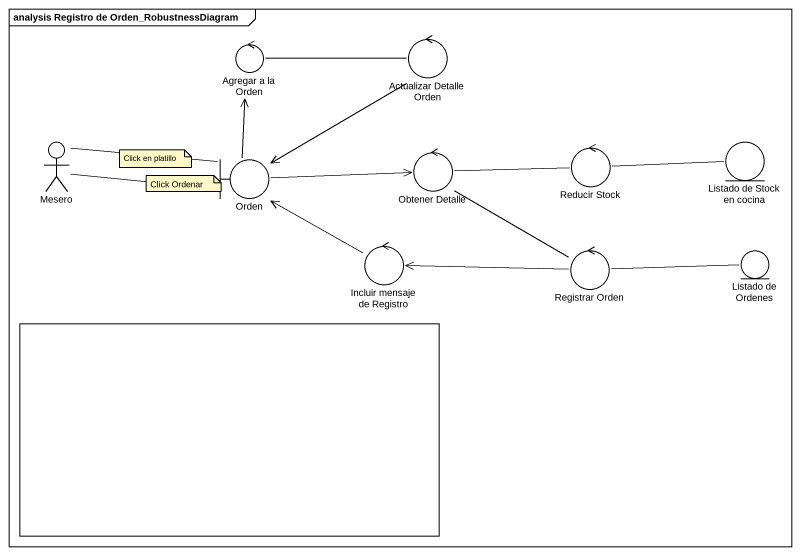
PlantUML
@startuml
mainframe analysis Registro de Orden_RobustnessDiagram
control "Agregar a la Orden" as Agregar_a_la_Orden
control "Actualizar Detalle Orden" as Actualizar_Detalle_Orden
actor Mesero
boundary Orden
control "Obtener Detalle" as Obtener_Detalle
control "Reducir Stock" as Reducir_Stock
entity "Listado de Stock en cocina" as Listado_de_Stock_en_cocina
control "Incluir mensaje de Registro" as Incluir_mensaje_de_Registro
control "Registrar Orden" as Registrar_Orden
entity "Listado de Ordenes" as Listado_de_Ordenes
rectangle " " as rectangle1
Agregar_a_la_Orden -right- Actualizar_Detalle_Orden
Actualizar_Detalle_Orden --> Orden
Mesero -right- Orden
Mesero -right- Orden
Orden -up-> Agregar_a_la_Orden
Orden -right-> Obtener_Detalle
Obtener_Detalle -right- Reducir_Stock
Obtener_Detalle -- Registrar_Orden
Reducir_Stock -right- Listado_de_Stock_en_cocina
Incluir_mensaje_de_Registro -up-> Orden
Registrar_Orden -left-> Incluir_mensaje_de_Registro
Registrar_Orden -right- Listado_de_Ordenes
note as N1
  Click en platillo
end note
note as N2
  Click Ordenar
end note
@enduml
